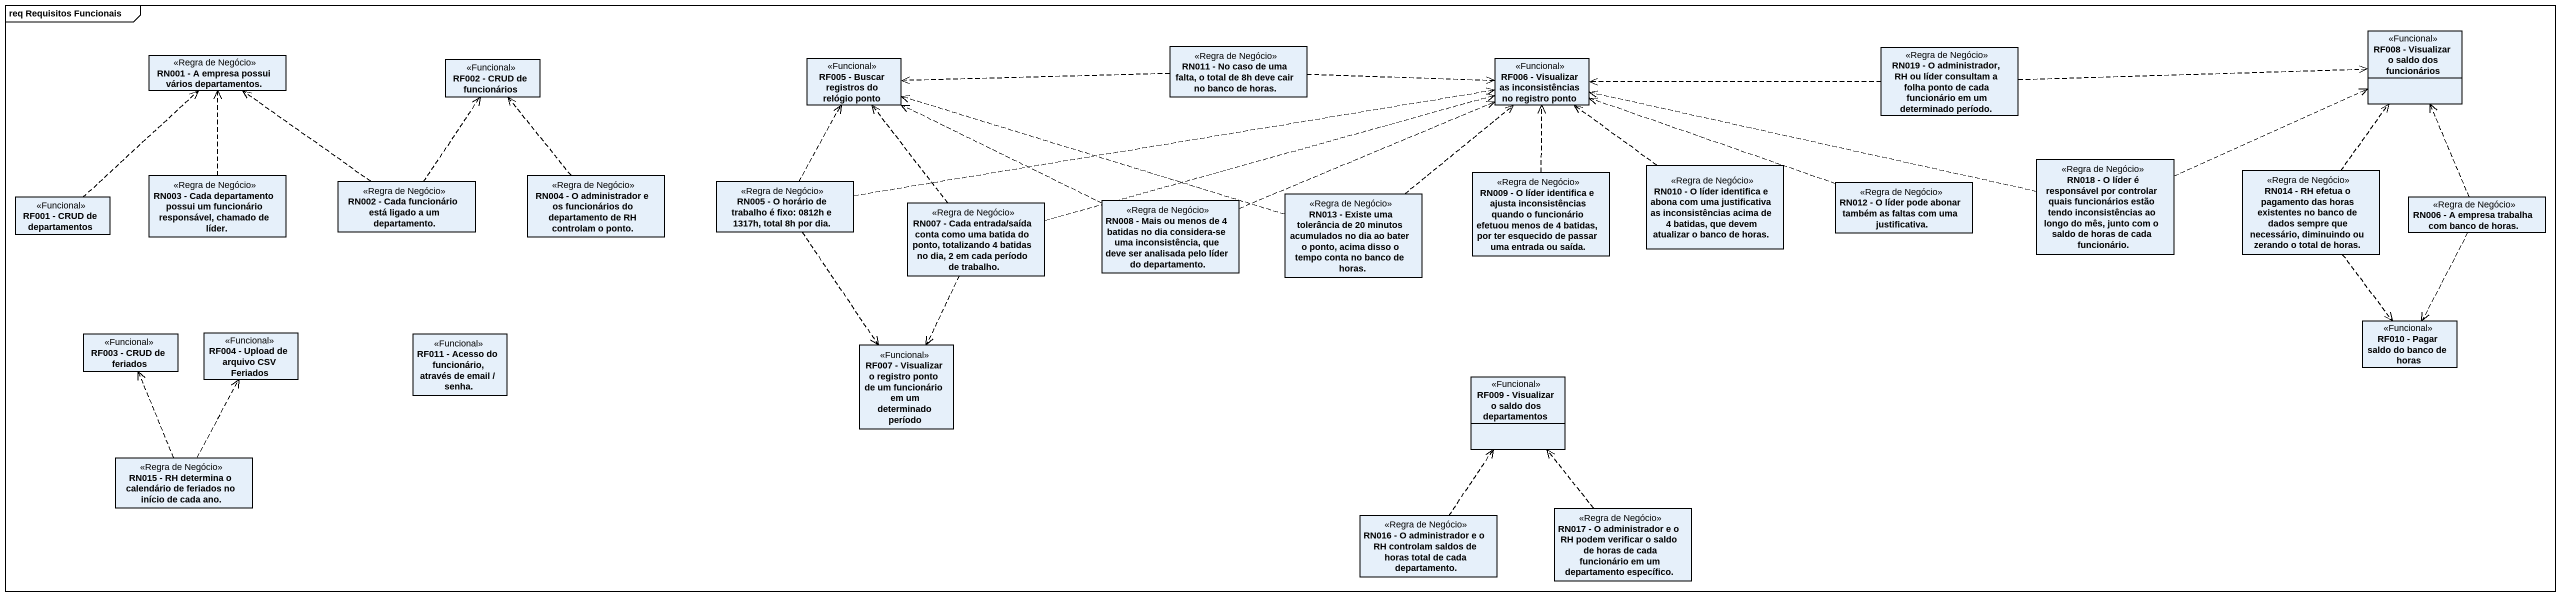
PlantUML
@startuml
mainframe req Requisitos Funcionais
hide circle
hide empty members
class "RN001 - A empresa possui vários departamentos." as RN001_A_empresa_possui <<Regra de Negócio>>
class "RF002 - CRUD de funcionários" as RF002_CRUD_de_funcionários <<Funcional>>
class "RF005 - Buscar registros do relógio ponto" as RF005_Buscar_registros_do <<Funcional>>
class "RN011 - No caso de uma falta, o total de 8h deve cair no banco de horas." as RN011_No_caso_de_uma_falta <<Regra de Negócio>>
class "RF006 - Visualizar as inconsistências no registro ponto" as RF006_Visualizar_as <<Funcional>>
class "RN019 - O administrador, RH ou líder consultam a folha ponto de cada funcionário em um determinado período." as RN019_O_administrador_RH_ou <<Regra de Negócio>>
class "RF008 - Visualizar o saldo dos funcionários" as RF008_Visualizar_o_saldo <<Funcional>>
class "RN003 - Cada departamento possui um funcionário responsável, chamado de líder." as RN003_Cada_departamento <<Regra de Negócio>>
class "RN002 - Cada funcionário está ligado a um departamento." as RN002_Cada_funcionário_está <<Regra de Negócio>>
class "RN004 - O administrador e os funcionários do departamento de RH controlam o ponto." as RN004_O_administrador_e_os <<Regra de Negócio>>
class "RN005 - O horário de trabalho é fixo: 0812h e 1317h, total 8h por dia." as RN005_O_horário_de_trabalho <<Regra de Negócio>>
class "RN009 - O líder identifica e ajusta inconsistências quando o funcionário efetuou menos de 4 batidas, por ter esquecido de passar uma entrada ou saída." as RN009_O_líder_identifica_e <<Regra de Negócio>>
class "RN010 - O líder identifica e abona com uma justificativa as inconsistências acima de 4 batidas, que devem atualizar o banco de horas." as RN010_O_líder_identifica_e <<Regra de Negócio>>
class "RN012 - O líder pode abonar também as faltas com uma justificativa." as RN012_O_líder_pode_abonar <<Regra de Negócio>>
class "RN018 - O líder é responsável por controlar quais funcionários estão tendo inconsistências ao longo do mês, junto com o saldo de horas de cada funcionário." as RN018_O_líder_é_responsável <<Regra de Negócio>>
class "RN014 - RH efetua o pagamento das horas existentes no banco de dados sempre que necessário, diminuindo ou zerando o total de horas." as RN014_RH_efetua_o_pagamento <<Regra de Negócio>>
class "RF001 - CRUD de departamentos" as RF001_CRUD_de_departamentos <<Funcional>>
class "RN007 - Cada entrada/saída conta como uma batida do ponto, totalizando 4 batidas no dia, 2 em cada período de trabalho." as RN007_Cada_entrada_saída <<Regra de Negócio>>
class "RN008 - Mais ou menos de 4 batidas no dia considera-se uma inconsistência, que deve ser analisada pelo líder do departamento." as RN008_Mais_ou_menos_de_4 <<Regra de Negócio>>
class "RN013 - Existe uma tolerância de 20 minutos acumulados no dia ao bater o ponto, acima disso o tempo conta no banco de horas." as RN013_Existe_uma_tolerância <<Regra de Negócio>>
class "RN006 - A empresa trabalha com banco de horas." as RN006_A_empresa_trabalha <<Regra de Negócio>>
class "RF003 - CRUD de feriados" as RF003_CRUD_de_feriados <<Funcional>>
class "RF004 - Upload de arquivo CSV Feriados" as RF004_Upload_de_arquivo_CSV <<Funcional>>
class "RF011 - Acesso do funcionário, através de email / senha." as RF011_Acesso_do_funcionário <<Funcional>>
class "RF010 - Pagar saldo do banco de horas" as RF010_Pagar_saldo_do_banco <<Funcional>>
class "RF007 - Visualizar o registro ponto de um funcionário em um determinado período" as RF007_Visualizar_o_registro <<Funcional>>
class "RF009 - Visualizar o saldo dos departamentos" as RF009_Visualizar_o_saldo <<Funcional>>
class "RN015 - RH determina o calendário de feriados no início de cada ano." as RN015_RH_determina_o <<Regra de Negócio>>
class "RN016 - O administrador e o RH controlam saldos de horas total de cada departamento." as RN016_O_administrador_e_o <<Regra de Negócio>>
class "RN017 - O administrador e o RH podem verificar o saldo de horas de cada funcionário em um departamento específico." as RN017_O_administrador_e_o <<Regra de Negócio>>
RN011_No_caso_de_uma_falta .left.> RF005_Buscar_registros_do
RN011_No_caso_de_uma_falta .right.> RF006_Visualizar_as
RN019_O_administrador_RH_ou .left.> RF006_Visualizar_as
RN019_O_administrador_RH_ou .right.> RF008_Visualizar_o_saldo
RN003_Cada_departamento .up.> RN001_A_empresa_possui
RN002_Cada_funcionário_está .up.> RN001_A_empresa_possui
RN002_Cada_funcionário_está .up.> RF002_CRUD_de_funcionários
RN004_O_administrador_e_os .up.> RF002_CRUD_de_funcionários
RN005_O_horário_de_trabalho .up.> RF005_Buscar_registros_do
RN005_O_horário_de_trabalho .right.> RF006_Visualizar_as
RN005_O_horário_de_trabalho ..> RF007_Visualizar_o_registro
RN009_O_líder_identifica_e .up.> RF006_Visualizar_as
RN010_O_líder_identifica_e .up.> RF006_Visualizar_as
RN012_O_líder_pode_abonar .left.> RF006_Visualizar_as
RN018_O_líder_é_responsável .left.> RF006_Visualizar_as
RN018_O_líder_é_responsável .right.> RF008_Visualizar_o_saldo
RN014_RH_efetua_o_pagamento .up.> RF008_Visualizar_o_saldo
RN014_RH_efetua_o_pagamento ..> RF010_Pagar_saldo_do_banco
RF001_CRUD_de_departamentos .up.> RN001_A_empresa_possui
RN007_Cada_entrada_saída .up.> RF005_Buscar_registros_do
RN007_Cada_entrada_saída .right.> RF006_Visualizar_as
RN007_Cada_entrada_saída ..> RF007_Visualizar_o_registro
RN008_Mais_ou_menos_de_4 .left.> RF005_Buscar_registros_do
RN008_Mais_ou_menos_de_4 .right.> RF006_Visualizar_as
RN013_Existe_uma_tolerância .left.> RF005_Buscar_registros_do
RN013_Existe_uma_tolerância .up.> RF006_Visualizar_as
RN006_A_empresa_trabalha .up.> RF008_Visualizar_o_saldo
RN006_A_empresa_trabalha ..> RF010_Pagar_saldo_do_banco
RN015_RH_determina_o .up.> RF003_CRUD_de_feriados
RN015_RH_determina_o .up.> RF004_Upload_de_arquivo_CSV
RN016_O_administrador_e_o .up.> RF009_Visualizar_o_saldo
RN017_O_administrador_e_o .up.> RF009_Visualizar_o_saldo
@enduml
